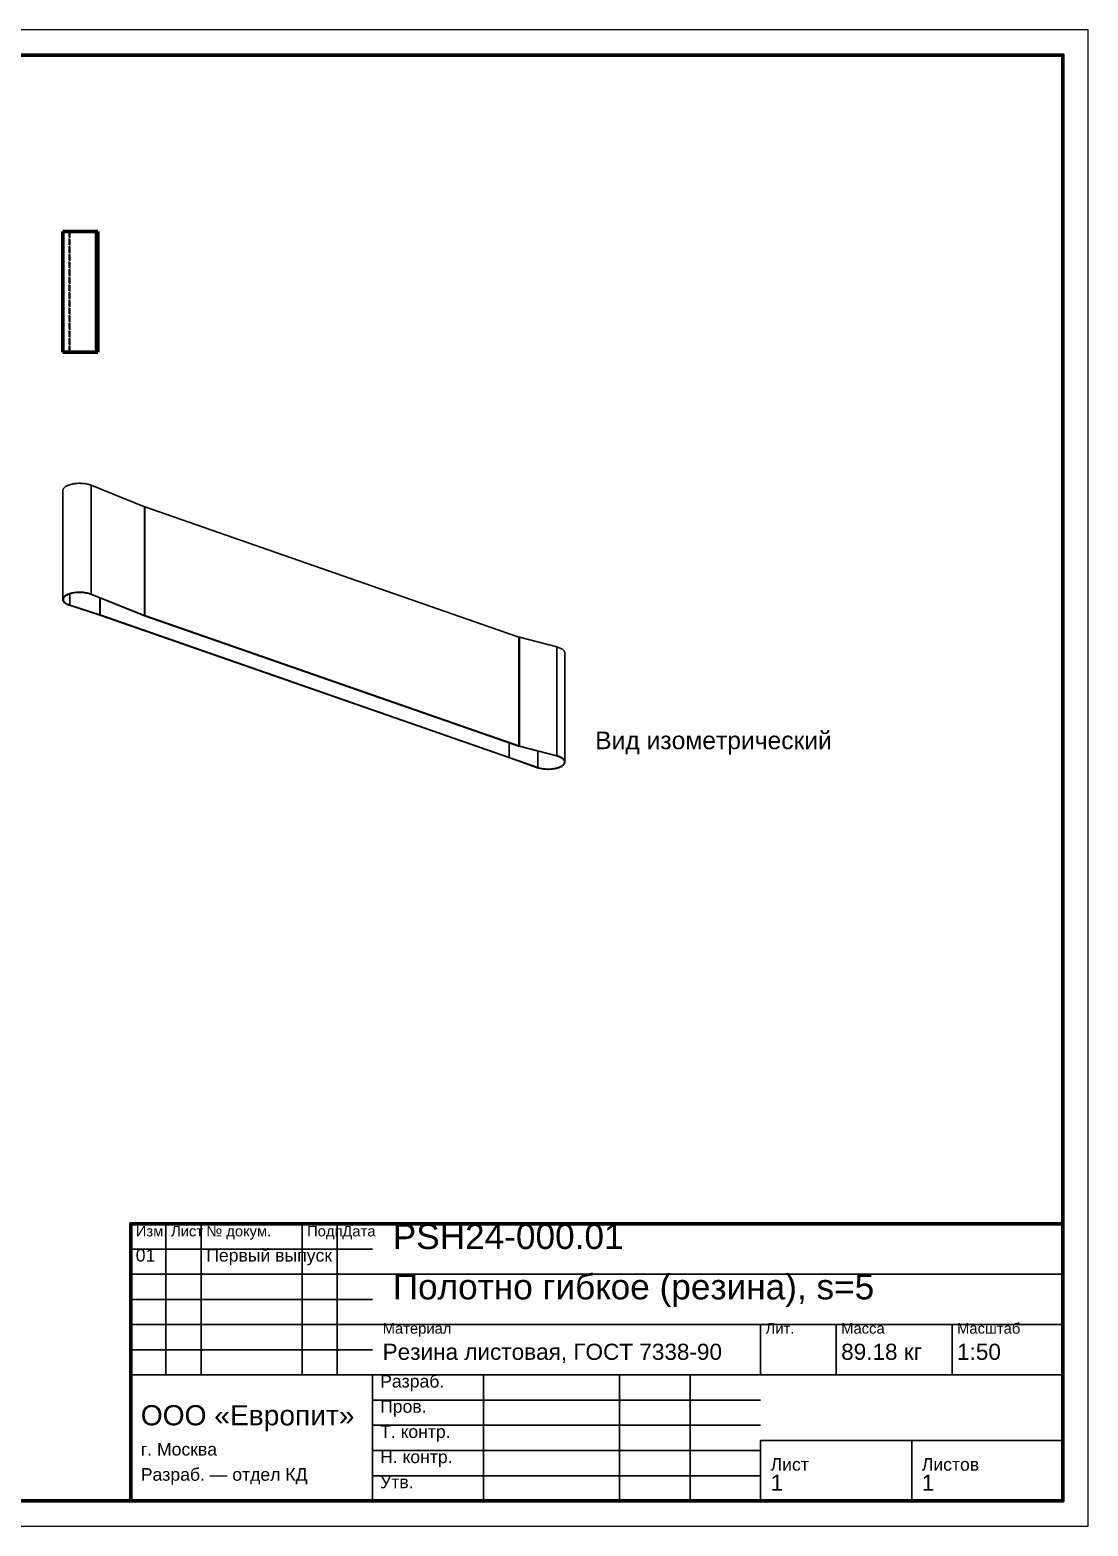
# Model space of a CAD drawing. Header units: millimetres. Extents: x 0 to 420, y 0 to 297.
# Drawn here: x 210 to 420, y 0 to 297 of the extents above; entities that cross this region are included whole.
import ezdxf

# ---------------------------------------------------------------- set-up
doc = ezdxf.new("R2010")
doc.units = ezdxf.units.MM
doc.linetypes.add('DASHED', pattern=[1.524, 1.27, -0.254])
doc.styles.add('GOST', font='Arial')

msp = doc.modelspace()

# ---------------------------------------------------------------- linework, layer by layer
at = {"color": 1, "lineweight": 70}
for p, q in [((216.62, 257), (216.54, 257)), ((216.54, 257), (216.54, 233)), ((216.87, 257), (216.62, 257)), ((217.26, 257), (216.87, 257)), ((217.79, 257), (217.26, 257)), ((218.43, 257), (217.79, 257)), ((219.13, 257), (218.43, 257)), ((219.88, 257), (219.13, 257)), ((220.62, 257), (219.88, 257)), ((221.32, 257), (220.62, 257)), ((221.96, 257), (221.32, 257)), ((222.49, 257), (221.96, 257)), ((222.88, 257), (222.49, 257)), ((223.13, 257), (222.88, 257)), ((223.21, 257), (223.13, 257)), ((223.21, 233), (223.21, 257)), ((223.46, 257), (223.21, 257)), ((223.46, 257), (223.46, 257)), ((223.46, 257), (223.46, 257)), ((223.46, 257), (223.46, 257)), ((223.46, 257), (223.46, 257)), ((223.46, 257), (223.46, 257)), ((223.46, 257), (223.46, 257)), ((223.46, 257), (223.46, 257)), ((223.46, 257), (223.46, 257)), ((223.46, 257), (223.46, 257)), ((223.46, 257), (223.46, 257)), ((223.46, 257), (223.46, 257)), ((223.46, 257), (223.46, 257)), ((223.46, 257), (223.46, 257)), ((223.46, 257), (223.46, 257)), ((223.46, 257), (223.46, 257)), ((223.46, 257), (223.46, 257)), ((223.46, 257), (223.46, 257)), ((223.46, 257), (223.46, 257)), ((223.46, 257), (223.46, 257)), ((223.46, 257), (223.46, 257)), ((223.46, 257), (223.46, 257)), ((223.46, 257), (223.46, 257)), ((223.46, 257), (223.46, 257)), ((223.46, 257), (223.46, 257)), ((223.46, 257), (223.46, 257)), ((223.46, 257), (223.46, 257)), ((223.46, 257), (223.46, 257)), ((223.46, 257), (223.46, 257)), ((223.46, 257), (223.46, 233)), ((223.46, 233), (223.46, 257)), ((216.54, 233), (216.62, 233)), ((216.62, 233), (216.87, 233)), ((216.87, 233), (217.26, 233)), ((217.26, 233), (217.79, 233)), ((217.79, 233), (218.43, 233)), ((218.43, 233), (219.13, 233)), ((219.13, 233), (219.88, 233)), ((219.88, 233), (220.62, 233)), ((220.62, 233), (221.32, 233)), ((221.32, 233), (221.96, 233)), ((221.96, 233), (222.49, 233)), ((222.49, 233), (222.88, 233)), ((222.88, 233), (223.13, 233)), ((223.13, 233), (223.21, 233)), ((223.21, 233), (223.46, 233)), ((223.46, 233), (223.46, 233)), ((223.46, 233), (223.46, 233)), ((223.46, 233), (223.46, 233)), ((223.46, 233), (223.46, 233)), ((223.46, 233), (223.46, 233)), ((223.46, 233), (223.46, 233)), ((223.46, 233), (223.46, 233)), ((223.46, 233), (223.46, 233)), ((223.46, 233), (223.46, 233)), ((223.46, 233), (223.46, 233)), ((223.46, 233), (223.46, 233)), ((223.46, 233), (223.46, 233)), ((223.46, 233), (223.46, 233)), ((223.46, 233), (223.46, 233)), ((223.46, 233), (223.46, 233)), ((223.46, 233), (223.46, 233)), ((223.46, 233), (223.46, 233)), ((223.46, 233), (223.46, 233)), ((223.46, 233), (223.46, 233)), ((223.46, 233), (223.46, 233)), ((223.46, 233), (223.46, 233)), ((223.46, 233), (223.46, 233)), ((223.46, 233), (223.46, 233)), ((223.46, 233), (223.46, 233)), ((223.46, 233), (223.46, 233)), ((223.46, 233), (223.46, 233)), ((223.46, 233), (223.46, 233)), ((223.46, 233), (223.46, 233))]:
    msp.add_line(p, q, dxfattribs=at)
at = {"color": 5, "linetype": 'DASHED', "lineweight": 35}
for p, q in [((216.54, 257), (216.54, 257)), ((216.54, 257), (216.54, 257)), ((216.54, 257), (216.54, 257)), ((216.54, 257), (216.54, 257)), ((216.54, 257), (216.54, 257)), ((216.54, 257), (216.54, 257)), ((216.54, 257), (216.54, 257)), ((216.54, 257), (216.55, 257)), ((216.55, 257), (216.55, 257)), ((216.55, 257), (216.55, 257)), ((216.55, 257), (216.56, 257)), ((216.56, 257), (216.56, 257)), ((216.56, 257), (216.56, 257)), ((216.56, 257), (216.57, 257)), ((216.57, 257), (216.67, 257)), ((216.57, 257), (217.78, 257)), ((216.65, 257), (216.64, 257)), ((216.64, 257), (216.64, 257)), ((216.64, 257), (216.64, 257)), ((216.64, 257), (216.64, 257)), ((216.64, 257), (216.64, 257)), ((216.64, 257), (216.64, 257)), ((216.64, 257), (216.64, 257)), ((216.64, 257), (216.64, 257)), ((216.64, 257), (216.72, 257)), ((216.66, 257), (216.65, 257)), ((216.65, 257), (216.65, 257)), ((216.65, 257), (216.65, 257)), ((216.67, 257), (216.66, 257)), ((216.66, 257), (216.66, 257)), ((216.66, 257), (216.66, 257)), ((217.88, 257), (216.67, 257)), ((216.72, 257), (216.96, 257)), ((217.79, 257), (216.79, 257)), ((216.79, 257), (216.89, 257)), ((216.79, 257), (216.79, 257)), ((216.79, 257), (216.79, 257)), ((216.79, 257), (216.79, 257)), ((216.79, 257), (216.79, 257)), ((216.79, 257), (216.79, 257)), ((216.79, 257), (216.79, 257)), ((216.79, 257), (216.79, 257)), ((216.79, 257), (216.79, 257)), ((216.79, 257), (216.79, 257)), ((216.79, 257), (216.79, 257)), ((216.79, 257), (216.79, 257)), ((216.79, 257), (216.79, 257)), ((216.79, 257), (216.79, 257)), ((216.79, 257), (216.79, 257)), ((216.79, 257), (216.87, 257)), ((216.87, 257), (217.11, 257)), ((216.97, 257), (216.89, 257)), ((216.89, 257), (216.89, 257)), ((216.89, 257), (216.89, 257)), ((216.89, 257), (216.89, 257)), ((216.89, 257), (216.89, 257)), ((216.89, 257), (216.89, 257)), ((216.89, 257), (216.89, 257)), ((216.89, 257), (216.89, 257)), ((216.89, 257), (216.89, 257)), ((216.89, 257), (216.89, 257)), ((216.89, 257), (216.89, 257)), ((216.89, 257), (216.89, 257)), ((216.89, 257), (216.89, 257)), ((216.89, 257), (216.89, 257)), ((216.89, 257), (216.89, 257)), ((216.89, 257), (217.89, 257)), ((216.96, 257), (217.34, 257)), ((217.21, 257), (216.97, 257)), ((217.11, 257), (217.5, 257)), ((217.59, 257), (217.21, 257)), ((217.34, 257), (217.86, 257)), ((217.5, 257), (218.02, 257)), ((218.11, 257), (217.59, 257)), ((217.78, 257), (217.88, 257)), ((217.78, 257), (217.79, 257)), ((217.79, 257), (217.79, 257)), ((217.79, 257), (217.79, 257)), ((217.79, 257), (217.79, 257)), ((217.79, 257), (217.79, 257)), ((217.79, 257), (217.79, 257)), ((217.79, 257), (217.79, 257)), ((217.79, 257), (217.79, 257)), ((217.79, 257), (217.79, 257)), ((217.79, 257), (217.79, 257)), ((217.79, 257), (217.79, 257)), ((217.79, 257), (217.79, 257)), ((217.79, 257), (217.79, 257)), ((217.79, 257), (217.79, 257)), ((217.79, 257), (217.89, 257)), ((217.79, 233), (217.79, 257)), ((217.79, 257), (217.89, 257)), ((217.79, 257), (217.79, 257)), ((217.79, 257), (217.79, 257)), ((217.79, 257), (217.79, 257)), ((217.79, 257), (217.79, 257)), ((217.79, 257), (217.79, 257)), ((217.79, 257), (217.79, 257)), ((217.79, 257), (217.79, 257)), ((217.79, 257), (217.79, 257)), ((217.79, 257), (217.79, 257)), ((217.79, 257), (217.79, 257)), ((217.79, 257), (217.79, 257)), ((217.79, 257), (217.79, 257)), ((217.79, 257), (217.79, 257)), ((217.79, 257), (217.79, 257)), ((217.79, 257), (217.89, 257)), ((217.79, 233), (217.79, 257)), ((217.86, 257), (218.47, 257)), ((217.89, 257), (217.88, 257)), ((217.88, 257), (217.88, 257)), ((217.89, 257), (217.89, 257)), ((217.89, 257), (217.89, 257)), ((217.89, 257), (217.89, 257)), ((217.89, 257), (217.89, 257)), ((217.89, 257), (217.89, 257)), ((217.89, 257), (217.89, 257)), ((217.89, 257), (217.89, 257)), ((217.89, 257), (217.89, 257)), ((217.89, 257), (217.89, 257)), ((217.89, 257), (217.89, 257)), ((217.89, 257), (217.89, 257)), ((217.89, 257), (217.89, 257)), ((217.89, 257), (217.89, 233)), ((217.89, 257), (217.89, 233)), ((217.89, 257), (217.89, 257)), ((217.89, 257), (217.89, 257)), ((217.89, 257), (217.89, 257)), ((217.89, 257), (217.89, 257)), ((217.89, 257), (217.89, 257)), ((217.89, 257), (217.89, 257)), ((217.89, 257), (217.89, 257)), ((217.89, 257), (217.89, 257)), ((217.89, 257), (217.89, 257)), ((217.89, 257), (217.89, 257)), ((217.89, 257), (217.89, 257)), ((217.89, 257), (217.89, 257)), ((217.89, 257), (217.89, 257)), ((217.89, 257), (217.89, 257)), ((218.02, 257), (218.64, 257)), ((218.72, 257), (218.11, 257)), ((218.47, 257), (219.15, 257)), ((218.64, 257), (219.33, 257)), ((219.4, 257), (218.72, 257)), ((219.15, 257), (219.88, 257)), ((219.33, 257), (220.06, 257)), ((220.12, 257), (219.4, 257)), ((219.88, 257), (220.6, 257)), ((220.06, 257), (220.8, 257)), ((220.85, 257), (220.12, 257)), ((220.6, 257), (221.28, 257)), ((220.8, 257), (221.5, 257)), ((221.53, 257), (220.85, 257)), ((221.28, 257), (221.89, 257)), ((221.5, 257), (222.14, 257)), ((222.14, 257), (221.53, 257)), ((221.89, 257), (222.41, 257)), ((222.66, 257), (222.14, 257)), ((222.14, 257), (222.68, 257)), ((222.41, 257), (222.79, 257)), ((223.04, 257), (222.66, 257)), ((222.68, 257), (223.09, 257)), ((222.79, 257), (223.03, 257)), ((223.03, 257), (223.11, 257)), ((223.28, 257), (223.04, 257)), ((223.09, 257), (223.35, 257)), ((223.09, 257), (223.09, 257)), ((223.09, 257), (223.09, 257)), ((223.09, 257), (223.09, 257)), ((223.09, 257), (223.09, 257)), ((223.09, 257), (223.09, 257)), ((223.09, 257), (223.09, 257)), ((223.09, 257), (223.09, 257)), ((223.09, 257), (223.09, 257)), ((223.09, 257), (223.09, 257)), ((223.09, 257), (223.09, 257)), ((223.09, 257), (223.09, 257)), ((223.09, 257), (223.09, 257)), ((223.09, 257), (223.09, 257)), ((223.09, 257), (223.09, 257)), ((223.09, 257), (223.09, 233)), ((223.19, 257), (223.09, 257)), ((223.19, 257), (223.09, 257)), ((223.09, 257), (223.36, 257)), ((223.09, 257), (223.09, 233)), ((223.09, 257), (223.09, 257)), ((223.09, 257), (223.09, 257)), ((223.09, 257), (223.09, 257)), ((223.09, 257), (223.09, 257)), ((223.09, 257), (223.09, 257)), ((223.09, 257), (223.09, 257)), ((223.09, 257), (223.09, 257)), ((223.09, 257), (223.09, 257)), ((223.09, 257), (223.09, 257)), ((223.09, 257), (223.09, 257)), ((223.09, 257), (223.09, 257)), ((223.09, 257), (223.09, 257)), ((223.09, 257), (223.09, 257)), ((223.09, 257), (223.09, 257)), ((223.19, 257), (223.09, 257)), ((223.19, 257), (223.09, 257)), ((223.11, 257), (223.09, 257)), ((223.11, 257), (223.21, 257)), ((223.11, 233), (223.11, 257)), ((223.11, 257), (223.21, 257)), ((223.11, 233), (223.11, 257)), ((223.21, 257), (223.19, 257)), ((223.19, 257), (223.19, 257)), ((223.19, 257), (223.19, 257)), ((223.19, 257), (223.19, 257)), ((223.19, 257), (223.19, 257)), ((223.19, 257), (223.19, 257)), ((223.19, 257), (223.19, 257)), ((223.19, 257), (223.19, 257)), ((223.19, 257), (223.19, 257)), ((223.19, 257), (223.19, 257)), ((223.19, 257), (223.19, 257)), ((223.19, 257), (223.19, 257)), ((223.19, 257), (223.19, 257)), ((223.19, 257), (223.19, 257)), ((223.19, 257), (223.19, 257)), ((223.19, 233), (223.19, 257)), ((223.19, 257), (223.19, 257)), ((223.19, 257), (223.19, 257)), ((223.19, 257), (223.19, 257)), ((223.19, 257), (223.19, 257)), ((223.19, 257), (223.19, 257)), ((223.19, 257), (223.19, 257)), ((223.19, 257), (223.19, 257)), ((223.19, 257), (223.19, 257)), ((223.19, 257), (223.19, 257)), ((223.19, 257), (223.19, 257)), ((223.19, 257), (223.19, 257)), ((223.19, 257), (223.19, 257)), ((223.19, 257), (223.19, 257)), ((223.19, 257), (223.19, 257)), ((223.19, 257), (223.21, 257)), ((223.19, 233), (223.19, 257)), ((223.21, 257), (223.21, 233)), ((223.36, 257), (223.28, 257)), ((223.35, 257), (223.46, 257)), ((223.36, 257), (223.36, 257)), ((223.36, 257), (223.36, 257)), ((223.36, 257), (223.36, 257)), ((223.36, 257), (223.36, 257)), ((223.36, 257), (223.36, 257)), ((223.36, 257), (223.36, 257)), ((223.36, 257), (223.36, 257)), ((223.36, 257), (223.36, 257)), ((223.36, 257), (223.36, 257)), ((223.36, 257), (223.36, 257)), ((223.36, 257), (223.36, 257)), ((223.36, 257), (223.36, 257)), ((223.36, 257), (223.36, 257)), ((223.36, 257), (223.36, 257)), ((223.46, 257), (223.36, 257)), ((216.55, 233), (216.54, 233)), ((216.54, 233), (216.54, 233)), ((216.54, 233), (216.54, 233)), ((216.54, 233), (216.54, 233)), ((216.54, 233), (216.54, 233)), ((216.54, 233), (216.54, 233)), ((216.54, 233), (216.54, 233)), ((216.54, 233), (216.54, 233)), ((216.56, 233), (216.55, 233)), ((216.55, 233), (216.55, 233)), ((216.55, 233), (216.55, 233)), ((216.57, 233), (216.56, 233)), ((216.56, 233), (216.56, 233)), ((216.56, 233), (216.56, 233)), ((217.78, 233), (216.57, 233)), ((216.67, 233), (216.57, 233)), ((216.65, 233), (216.64, 233)), ((216.64, 233), (216.64, 233)), ((216.64, 233), (216.64, 233)), ((216.64, 233), (216.64, 233)), ((216.64, 233), (216.64, 233)), ((216.64, 233), (216.64, 233)), ((216.64, 233), (216.64, 233)), ((216.64, 233), (216.64, 233)), ((216.64, 233), (216.72, 233)), ((216.66, 233), (216.65, 233)), ((216.65, 233), (216.65, 233)), ((216.65, 233), (216.65, 233)), ((216.67, 233), (216.66, 233)), ((216.66, 233), (216.66, 233)), ((216.66, 233), (216.66, 233)), ((217.88, 233), (216.67, 233)), ((216.72, 233), (216.96, 233)), ((216.79, 233), (217.79, 233)), ((216.89, 233), (216.79, 233)), ((216.87, 233), (216.79, 233)), ((216.79, 233), (216.79, 233)), ((216.79, 233), (216.79, 233)), ((216.79, 233), (216.79, 233)), ((216.79, 233), (216.79, 233)), ((216.79, 233), (216.79, 233)), ((216.79, 233), (216.79, 233)), ((216.79, 233), (216.79, 233)), ((216.79, 233), (216.79, 233)), ((216.79, 233), (216.79, 233)), ((216.79, 233), (216.79, 233)), ((216.79, 233), (216.79, 233)), ((216.79, 233), (216.79, 233)), ((216.79, 233), (216.79, 233)), ((216.79, 233), (216.79, 233)), ((217.11, 233), (216.87, 233)), ((216.89, 233), (217.89, 233)), ((216.97, 233), (216.89, 233)), ((216.89, 233), (216.89, 233)), ((216.89, 233), (216.89, 233)), ((216.89, 233), (216.89, 233)), ((216.89, 233), (216.89, 233)), ((216.89, 233), (216.89, 233)), ((216.89, 233), (216.89, 233)), ((216.89, 233), (216.89, 233)), ((216.89, 233), (216.89, 233)), ((216.89, 233), (216.89, 233)), ((216.89, 233), (216.89, 233)), ((216.89, 233), (216.89, 233)), ((216.89, 233), (216.89, 233)), ((216.89, 233), (216.89, 233)), ((216.89, 233), (216.89, 233)), ((216.96, 233), (217.34, 233)), ((217.21, 233), (216.97, 233)), ((217.5, 233), (217.11, 233)), ((217.59, 233), (217.21, 233)), ((217.34, 233), (217.86, 233)), ((218.02, 233), (217.5, 233)), ((218.11, 233), (217.59, 233)), ((217.88, 233), (217.78, 233)), ((217.79, 233), (217.78, 233)), ((217.89, 233), (217.79, 233)), ((217.89, 233), (217.79, 233)), ((217.79, 233), (217.79, 233)), ((217.79, 233), (217.79, 233)), ((217.79, 233), (217.79, 233)), ((217.79, 233), (217.79, 233)), ((217.79, 233), (217.79, 233)), ((217.79, 233), (217.79, 233)), ((217.79, 233), (217.79, 233)), ((217.79, 233), (217.79, 233)), ((217.79, 233), (217.79, 233)), ((217.79, 233), (217.79, 233)), ((217.79, 233), (217.79, 233)), ((217.79, 233), (217.79, 233)), ((217.79, 233), (217.79, 233)), ((217.89, 233), (217.79, 233)), ((217.79, 233), (217.79, 233)), ((217.79, 233), (217.79, 233)), ((217.79, 233), (217.79, 233)), ((217.79, 233), (217.79, 233)), ((217.79, 233), (217.79, 233)), ((217.79, 233), (217.79, 233)), ((217.79, 233), (217.79, 233)), ((217.79, 233), (217.79, 233)), ((217.79, 233), (217.79, 233)), ((217.79, 233), (217.79, 233)), ((217.79, 233), (217.79, 233)), ((217.79, 233), (217.79, 233)), ((217.79, 233), (217.79, 233)), ((217.79, 233), (217.79, 233)), ((217.86, 233), (218.47, 233)), ((217.89, 233), (217.88, 233)), ((217.88, 233), (217.88, 233)), ((217.89, 233), (217.89, 233)), ((217.89, 233), (217.89, 233)), ((217.89, 233), (217.89, 233)), ((217.89, 233), (217.89, 233)), ((217.89, 233), (217.89, 233)), ((217.89, 233), (217.89, 233)), ((217.89, 233), (217.89, 233)), ((217.89, 233), (217.89, 233)), ((217.89, 233), (217.89, 233)), ((217.89, 233), (217.89, 233)), ((217.89, 233), (217.89, 233)), ((217.89, 233), (217.89, 233)), ((217.89, 233), (217.89, 233)), ((217.89, 233), (217.89, 233)), ((217.89, 233), (217.89, 233)), ((217.89, 233), (217.89, 233)), ((217.89, 233), (217.89, 233)), ((217.89, 233), (217.89, 233)), ((217.89, 233), (217.89, 233)), ((217.89, 233), (217.89, 233)), ((217.89, 233), (217.89, 233)), ((217.89, 233), (217.89, 233)), ((217.89, 233), (217.89, 233)), ((217.89, 233), (217.89, 233)), ((217.89, 233), (217.89, 233)), ((217.89, 233), (217.89, 233)), ((218.64, 233), (218.02, 233)), ((218.72, 233), (218.11, 233)), ((218.47, 233), (219.15, 233)), ((219.33, 233), (218.64, 233)), ((219.4, 233), (218.72, 233)), ((219.15, 233), (219.88, 233)), ((220.06, 233), (219.33, 233)), ((220.12, 233), (219.4, 233)), ((219.88, 233), (220.6, 233)), ((220.8, 233), (220.06, 233)), ((220.85, 233), (220.12, 233)), ((220.6, 233), (221.28, 233)), ((221.5, 233), (220.8, 233)), ((221.53, 233), (220.85, 233)), ((221.28, 233), (221.89, 233)), ((222.14, 233), (221.5, 233)), ((222.14, 233), (221.53, 233)), ((221.89, 233), (222.41, 233)), ((222.66, 233), (222.14, 233)), ((222.68, 233), (222.14, 233)), ((222.41, 233), (222.79, 233)), ((223.04, 233), (222.66, 233)), ((223.09, 233), (222.68, 233)), ((222.79, 233), (223.03, 233)), ((223.03, 233), (223.11, 233)), ((223.28, 233), (223.04, 233)), ((223.09, 233), (223.36, 233)), ((223.09, 233), (223.19, 233)), ((223.35, 233), (223.09, 233)), ((223.09, 233), (223.09, 233)), ((223.09, 233), (223.09, 233)), ((223.09, 233), (223.09, 233)), ((223.09, 233), (223.09, 233)), ((223.09, 233), (223.09, 233)), ((223.09, 233), (223.09, 233)), ((223.09, 233), (223.09, 233)), ((223.09, 233), (223.09, 233)), ((223.09, 233), (223.09, 233)), ((223.09, 233), (223.09, 233)), ((223.09, 233), (223.09, 233)), ((223.09, 233), (223.09, 233)), ((223.09, 233), (223.09, 233)), ((223.09, 233), (223.09, 233)), ((223.09, 233), (223.19, 233)), ((223.09, 233), (223.19, 233)), ((223.09, 233), (223.09, 233)), ((223.09, 233), (223.09, 233)), ((223.09, 233), (223.09, 233)), ((223.09, 233), (223.09, 233)), ((223.09, 233), (223.09, 233)), ((223.09, 233), (223.09, 233)), ((223.09, 233), (223.09, 233)), ((223.09, 233), (223.09, 233)), ((223.09, 233), (223.09, 233)), ((223.09, 233), (223.09, 233)), ((223.09, 233), (223.09, 233)), ((223.09, 233), (223.09, 233)), ((223.09, 233), (223.09, 233)), ((223.09, 233), (223.09, 233)), ((223.09, 233), (223.19, 233)), ((223.11, 233), (223.09, 233)), ((223.11, 233), (223.21, 233)), ((223.11, 233), (223.21, 233)), ((223.19, 233), (223.21, 233)), ((223.19, 233), (223.19, 233)), ((223.19, 233), (223.19, 233)), ((223.19, 233), (223.19, 233)), ((223.19, 233), (223.19, 233)), ((223.19, 233), (223.19, 233)), ((223.19, 233), (223.19, 233)), ((223.19, 233), (223.19, 233)), ((223.19, 233), (223.19, 233)), ((223.19, 233), (223.19, 233)), ((223.19, 233), (223.19, 233)), ((223.19, 233), (223.19, 233)), ((223.19, 233), (223.19, 233)), ((223.19, 233), (223.19, 233)), ((223.19, 233), (223.19, 233)), ((223.21, 233), (223.19, 233)), ((223.19, 233), (223.19, 233)), ((223.19, 233), (223.19, 233)), ((223.19, 233), (223.19, 233)), ((223.19, 233), (223.19, 233)), ((223.19, 233), (223.19, 233)), ((223.19, 233), (223.19, 233)), ((223.19, 233), (223.19, 233)), ((223.19, 233), (223.19, 233)), ((223.19, 233), (223.19, 233)), ((223.19, 233), (223.19, 233)), ((223.19, 233), (223.19, 233)), ((223.19, 233), (223.19, 233)), ((223.19, 233), (223.19, 233)), ((223.19, 233), (223.19, 233)), ((223.36, 233), (223.28, 233)), ((223.46, 233), (223.35, 233)), ((223.36, 233), (223.36, 233)), ((223.36, 233), (223.36, 233)), ((223.36, 233), (223.36, 233)), ((223.36, 233), (223.36, 233)), ((223.36, 233), (223.36, 233)), ((223.36, 233), (223.36, 233)), ((223.36, 233), (223.36, 233)), ((223.36, 233), (223.36, 233)), ((223.36, 233), (223.36, 233)), ((223.36, 233), (223.36, 233)), ((223.36, 233), (223.36, 233)), ((223.36, 233), (223.36, 233)), ((223.36, 233), (223.36, 233)), ((223.36, 233), (223.36, 233)), ((223.36, 233), (223.46, 233))]:
    msp.add_line(p, q, dxfattribs=at)
at = {"color": 1, "lineweight": 35}
for p, q in [((216.56, 205.7), (216.54, 205.65)), ((216.54, 205.65), (216.54, 205.6)), ((216.54, 205.6), (216.54, 205.55)), ((216.54, 205.55), (216.54, 183.94)), ((216.57, 205.76), (216.56, 205.7)), ((216.59, 205.81), (216.57, 205.76)), ((216.61, 205.86), (216.59, 205.81)), ((216.64, 205.91), (216.61, 205.86)), ((216.67, 205.96), (216.64, 205.91)), ((216.71, 206.01), (216.67, 205.96)), ((216.75, 206.06), (216.71, 206.01)), ((216.8, 206.11), (216.75, 206.06)), ((216.85, 206.16), (216.8, 206.11)), ((216.95, 206.25), (216.85, 206.16)), ((217.08, 206.34), (216.95, 206.25)), ((217.22, 206.43), (217.08, 206.34)), ((217.37, 206.51), (217.22, 206.43)), ((217.54, 206.58), (217.37, 206.51)), ((217.72, 206.66), (217.54, 206.58)), ((217.91, 206.72), (217.72, 206.66)), ((218.11, 206.78), (217.91, 206.72)), ((218.32, 206.83), (218.11, 206.78)), ((218.53, 206.88), (218.32, 206.83)), ((218.76, 206.92), (218.53, 206.88)), ((218.99, 206.95), (218.76, 206.92)), ((219.22, 206.97), (218.99, 206.95)), ((219.46, 206.99), (219.22, 206.97)), ((219.7, 207), (219.46, 206.99)), ((219.94, 207), (219.7, 207)), ((220.18, 206.99), (219.94, 207)), ((220.42, 206.98), (220.18, 206.99)), ((220.66, 206.96), (220.42, 206.98)), ((220.89, 206.93), (220.66, 206.96)), ((221.12, 206.9), (220.89, 206.93)), ((221.34, 206.85), (221.12, 206.9)), ((221.55, 206.8), (221.34, 206.85)), ((221.76, 206.75), (221.55, 206.8)), ((221.95, 206.68), (221.76, 206.75)), ((222.14, 206.62), (221.95, 206.68)), ((232.77, 202.35), (222.14, 206.62)), ((222.14, 185.01), (222.14, 206.62)), ((232.83, 202.33), (232.77, 202.35)), ((232.77, 180.75), (232.77, 202.35)), ((307.01, 176.47), (232.83, 202.33)), ((232.83, 180.73), (232.83, 202.33)), ((216.56, 184.1), (216.57, 184.15)), ((216.57, 184.15), (216.59, 184.21)), ((216.59, 184.21), (216.61, 184.26)), ((216.61, 184.26), (216.64, 184.31)), ((216.64, 184.31), (216.67, 184.36)), ((216.66, 184.1), (216.67, 184.15)), ((216.67, 184.36), (216.71, 184.41)), ((216.67, 184.15), (216.69, 184.2)), ((216.69, 184.2), (216.71, 184.25)), ((216.71, 184.41), (216.75, 184.46)), ((216.71, 184.25), (216.74, 184.3)), ((216.74, 184.3), (216.77, 184.35)), ((216.75, 184.46), (216.8, 184.51)), ((216.77, 184.35), (216.81, 184.4)), ((216.8, 184.51), (216.85, 184.56)), ((216.81, 184.4), (216.85, 184.44)), ((216.85, 184.56), (216.95, 184.65)), ((216.85, 184.44), (216.89, 184.49)), ((216.89, 184.49), (216.94, 184.54)), ((216.94, 184.54), (217.04, 184.63)), ((216.95, 184.65), (217.08, 184.74)), ((217.04, 184.63), (217.16, 184.72)), ((217.08, 184.74), (217.22, 184.83)), ((217.16, 184.72), (217.3, 184.8)), ((217.22, 184.83), (217.37, 184.91)), ((217.3, 184.8), (217.45, 184.88)), ((217.37, 184.91), (217.54, 184.98)), ((217.45, 184.88), (217.61, 184.95)), ((217.54, 184.98), (217.72, 185.05)), ((217.61, 184.95), (217.78, 185.02)), ((217.72, 185.05), (217.91, 185.12)), ((217.78, 185.02), (217.97, 185.08)), ((217.91, 185.12), (218.11, 185.18)), ((217.94, 185.08), (217.94, 182.81)), ((217.97, 185.08), (218.16, 185.14)), ((218.11, 185.18), (218.32, 185.23)), ((218.16, 185.14), (218.36, 185.19)), ((218.32, 185.23), (218.53, 185.28)), ((218.36, 185.19), (218.57, 185.24)), ((218.53, 185.28), (218.76, 185.31)), ((218.57, 185.24), (218.79, 185.27)), ((218.76, 185.31), (218.99, 185.35)), ((218.79, 185.27), (219.01, 185.3)), ((218.99, 185.35), (219.22, 185.37)), ((219.01, 185.3), (219.24, 185.33)), ((219.22, 185.37), (219.46, 185.39)), ((219.24, 185.33), (219.47, 185.34)), ((219.46, 185.39), (219.7, 185.4)), ((219.47, 185.34), (219.71, 185.35)), ((219.7, 185.4), (219.94, 185.4)), ((219.71, 185.35), (219.94, 185.35)), ((219.94, 185.4), (220.18, 185.39)), ((219.94, 185.35), (220.18, 185.35)), ((220.18, 185.39), (220.42, 185.38)), ((220.18, 185.35), (220.41, 185.34)), ((220.41, 185.34), (220.64, 185.32)), ((220.42, 185.38), (220.66, 185.36)), ((220.64, 185.32), (220.86, 185.29)), ((220.66, 185.36), (220.89, 185.33)), ((220.86, 185.29), (221.08, 185.25)), ((220.89, 185.33), (221.12, 185.29)), ((221.08, 185.25), (221.3, 185.21)), ((221.12, 185.29), (221.34, 185.25)), ((221.3, 185.21), (221.5, 185.16)), ((221.34, 185.25), (221.55, 185.2)), ((221.5, 185.16), (221.7, 185.11)), ((221.55, 185.2), (221.76, 185.15)), ((221.7, 185.11), (221.89, 185.05)), ((221.76, 185.15), (221.95, 185.08)), ((221.89, 185.05), (222.07, 184.98)), ((221.95, 185.08), (222.14, 185.01)), ((222.07, 184.98), (222.14, 185.01)), ((222.07, 184.98), (232.71, 180.72)), ((222.14, 185.01), (232.77, 180.75)), ((223.9, 184.25), (223.9, 180.88)), ((223.91, 184.24), (223.91, 180.88)), ((216.54, 184.05), (216.56, 184.1)), ((216.54, 184), (216.54, 184.05)), ((216.54, 183.94), (216.54, 184)), ((216.54, 183.86), (216.54, 183.94)), ((216.56, 183.77), (216.54, 183.86)), ((216.59, 183.69), (216.56, 183.77)), ((216.63, 183.61), (216.59, 183.69)), ((216.68, 183.53), (216.63, 183.61)), ((216.64, 184.05), (216.66, 184.1)), ((216.64, 183.99), (216.64, 184.05)), ((216.64, 183.94), (216.64, 183.99)), ((216.64, 183.86), (216.64, 183.94)), ((216.66, 183.78), (216.64, 183.86)), ((216.69, 183.7), (216.66, 183.78)), ((216.74, 183.45), (216.68, 183.53)), ((216.72, 183.62), (216.69, 183.7)), ((216.77, 183.54), (216.72, 183.62)), ((216.81, 183.37), (216.74, 183.45)), ((216.83, 183.46), (216.77, 183.54)), ((216.89, 183.29), (216.81, 183.37)), ((216.9, 183.38), (216.83, 183.46)), ((216.98, 183.22), (216.89, 183.29)), ((216.98, 183.31), (216.9, 183.38)), ((217.07, 183.24), (216.98, 183.31)), ((217.09, 183.14), (216.98, 183.22)), ((217.17, 183.17), (217.07, 183.24)), ((217.2, 183.07), (217.09, 183.14)), ((217.28, 183.1), (217.17, 183.17)), ((217.32, 183.01), (217.2, 183.07)), ((217.4, 183.04), (217.28, 183.1)), ((217.45, 182.94), (217.32, 183.01)), ((217.52, 182.97), (217.4, 183.04)), ((217.59, 182.88), (217.45, 182.94)), ((217.66, 182.92), (217.52, 182.97)), ((217.73, 182.83), (217.59, 182.88)), ((217.8, 182.86), (217.66, 182.92)), ((217.88, 182.78), (217.73, 182.83)), ((217.94, 182.81), (217.8, 182.86)), ((217.94, 182.81), (217.88, 182.78)), ((223.85, 180.85), (217.88, 182.78)), ((223.9, 180.88), (217.94, 182.81)), ((223.9, 180.88), (223.85, 180.85)), ((223.91, 180.88), (223.85, 180.85)), ((305.05, 152.54), (223.85, 180.85)), ((223.85, 180.85), (223.85, 180.85)), ((223.91, 180.88), (223.9, 180.88)), ((305.11, 152.57), (223.91, 180.88)), ((232.71, 180.72), (232.77, 180.75)), ((232.71, 180.72), (232.77, 180.69)), ((232.77, 180.75), (232.83, 180.73)), ((232.77, 180.69), (232.83, 180.73)), ((232.77, 180.69), (306.95, 154.83)), ((232.83, 180.73), (307.01, 154.87)), ((307.14, 176.43), (307.01, 176.47)), ((307.01, 154.87), (307.01, 176.47)), ((314.54, 174.53), (307.14, 176.43)), ((307.14, 154.83), (307.14, 176.43)), ((314.72, 174.48), (314.54, 174.53)), ((314.54, 152.93), (314.54, 174.53)), ((314.9, 174.42), (314.72, 174.48)), ((315.06, 174.36), (314.9, 174.42)), ((315.22, 174.3), (315.06, 174.36)), ((315.37, 174.23), (315.22, 174.3)), ((315.5, 174.15), (315.37, 174.23)), ((315.63, 174.08), (315.5, 174.15)), ((315.74, 174), (315.63, 174.08)), ((315.84, 173.91), (315.74, 174)), ((315.93, 173.83), (315.84, 173.91)), ((316.01, 173.74), (315.93, 173.83)), ((316.07, 173.65), (316.01, 173.74)), ((316.12, 173.56), (316.07, 173.65)), ((316.14, 173.51), (316.12, 173.56)), ((316.15, 173.46), (316.14, 173.51)), ((316.17, 173.42), (316.15, 173.46)), ((316.18, 173.37), (316.17, 173.42)), ((316.18, 173.32), (316.18, 173.37)), ((316.18, 173.28), (316.18, 173.32)), ((316.18, 173.28), (316.18, 151.67)), ((305.11, 155.48), (305.11, 152.57)), ((305.11, 155.48), (305.11, 152.57)), ((306.95, 154.83), (307.01, 154.87)), ((306.95, 154.83), (307.09, 154.79)), ((307.01, 154.87), (307.14, 154.83)), ((307.09, 154.79), (307.14, 154.83)), ((307.09, 154.79), (314.49, 152.89)), ((307.14, 154.83), (314.54, 152.93)), ((305.11, 152.57), (305.05, 152.54)), ((310.74, 150.54), (305.05, 152.54)), ((305.05, 152.54), (305.05, 152.54)), ((305.11, 152.57), (305.11, 152.57)), ((310.8, 150.58), (305.11, 152.57)), ((310.8, 150.58), (310.8, 153.84)), ((310.82, 150.57), (310.82, 153.83)), ((314.49, 152.89), (314.54, 152.93)), ((314.49, 152.89), (314.67, 152.84)), ((314.54, 152.93), (314.72, 152.88)), ((314.67, 152.84), (314.84, 152.79)), ((314.72, 152.88), (314.9, 152.82)), ((314.84, 152.79), (315, 152.73)), ((314.9, 152.82), (315.06, 152.76)), ((315, 152.73), (315.15, 152.66)), ((315.06, 152.76), (315.22, 152.7)), ((315.15, 152.66), (315.29, 152.6)), ((315.22, 152.7), (315.37, 152.63)), ((315.29, 152.6), (315.42, 152.53)), ((315.37, 152.63), (315.5, 152.55)), ((315.42, 152.53), (315.55, 152.45)), ((315.5, 152.55), (315.63, 152.48)), ((315.55, 152.45), (315.66, 152.37)), ((315.63, 152.48), (315.74, 152.4)), ((315.66, 152.37), (315.75, 152.29)), ((315.74, 152.4), (315.84, 152.31)), ((315.75, 152.29), (315.84, 152.21)), ((315.84, 152.31), (315.93, 152.23)), ((315.84, 152.21), (315.91, 152.12)), ((315.91, 152.12), (315.97, 152.04)), ((315.93, 152.23), (316.01, 152.14)), ((315.97, 152.04), (316.02, 151.95)), ((316.01, 152.14), (316.07, 152.05)), ((316.02, 151.95), (316.04, 151.9)), ((316.05, 151.48), (316.03, 151.43)), ((316.04, 151.9), (316.06, 151.86)), ((316.06, 151.53), (316.05, 151.48)), ((316.06, 151.86), (316.07, 151.81)), ((316.07, 151.57), (316.06, 151.53)), ((316.07, 152.05), (316.12, 151.96)), ((316.07, 151.81), (316.08, 151.77)), ((316.08, 151.62), (316.07, 151.57)), ((316.08, 151.77), (316.08, 151.72)), ((316.08, 151.72), (316.08, 151.67)), ((316.08, 151.67), (316.08, 151.62)), ((316.12, 151.96), (316.14, 151.91)), ((316.15, 151.47), (316.13, 151.42)), ((316.14, 151.91), (316.15, 151.86)), ((316.15, 151.86), (316.17, 151.82)), ((316.16, 151.52), (316.15, 151.47)), ((316.17, 151.57), (316.16, 151.52)), ((316.17, 151.82), (316.18, 151.77)), ((316.18, 151.62), (316.17, 151.57)), ((316.18, 151.77), (316.18, 151.72)), ((316.18, 151.72), (316.18, 151.67)), ((316.18, 151.67), (316.18, 151.62)), ((310.8, 150.58), (310.74, 150.54)), ((310.82, 150.57), (310.76, 150.54)), ((310.76, 150.54), (310.76, 150.55)), ((310.95, 150.48), (310.76, 150.54)), ((311, 150.51), (310.82, 150.57)), ((311.14, 150.42), (310.95, 150.48)), ((311.19, 150.46), (311, 150.51)), ((311.35, 150.37), (311.14, 150.42)), ((311.39, 150.41), (311.19, 150.46)), ((311.56, 150.33), (311.35, 150.37)), ((311.6, 150.37), (311.39, 150.41)), ((311.78, 150.29), (311.56, 150.33)), ((311.81, 150.34), (311.6, 150.37)), ((312.01, 150.27), (311.78, 150.29)), ((312.03, 150.31), (311.81, 150.34)), ((312.23, 150.24), (312.01, 150.27)), ((312.25, 150.29), (312.03, 150.31)), ((312.47, 150.23), (312.23, 150.24)), ((312.48, 150.27), (312.25, 150.29)), ((312.7, 150.22), (312.47, 150.23)), ((312.7, 150.26), (312.48, 150.27)), ((312.93, 150.26), (312.7, 150.26)), ((312.93, 150.22), (312.7, 150.22)), ((313.16, 150.27), (312.93, 150.26)), ((313.17, 150.23), (312.93, 150.22)), ((313.38, 150.28), (313.16, 150.27)), ((313.4, 150.24), (313.17, 150.23)), ((313.61, 150.3), (313.38, 150.28)), ((313.63, 150.26), (313.4, 150.24)), ((313.82, 150.33), (313.61, 150.3)), ((313.85, 150.29), (313.63, 150.26)), ((314.04, 150.36), (313.82, 150.33)), ((314.08, 150.32), (313.85, 150.29)), ((314.25, 150.4), (314.04, 150.36)), ((314.29, 150.36), (314.08, 150.32)), ((314.45, 150.45), (314.25, 150.4)), ((314.5, 150.41), (314.29, 150.36)), ((314.64, 150.5), (314.45, 150.45)), ((314.7, 150.46), (314.5, 150.41)), ((314.83, 150.56), (314.64, 150.5)), ((314.89, 150.52), (314.7, 150.46)), ((315, 150.62), (314.83, 150.56)), ((315.07, 150.59), (314.89, 150.52)), ((315.16, 150.69), (315, 150.62)), ((315.24, 150.66), (315.07, 150.59)), ((315.32, 150.76), (315.16, 150.69)), ((315.39, 150.73), (315.24, 150.66)), ((315.46, 150.84), (315.32, 150.76)), ((315.54, 150.81), (315.39, 150.73)), ((315.59, 150.92), (315.46, 150.84)), ((315.67, 150.9), (315.54, 150.81)), ((315.7, 151.01), (315.59, 150.92)), ((315.79, 150.99), (315.67, 150.9)), ((315.8, 151.1), (315.7, 151.01)), ((315.89, 151.08), (315.79, 150.99)), ((315.89, 151.19), (315.8, 151.1)), ((315.92, 151.24), (315.89, 151.19)), ((315.94, 151.13), (315.89, 151.08)), ((315.96, 151.28), (315.92, 151.24)), ((315.98, 151.17), (315.94, 151.13)), ((315.99, 151.33), (315.96, 151.28)), ((316.02, 151.22), (315.98, 151.17)), ((316.01, 151.38), (315.99, 151.33)), ((316.03, 151.43), (316.01, 151.38)), ((316.05, 151.27), (316.02, 151.22)), ((316.08, 151.32), (316.05, 151.27)), ((316.11, 151.37), (316.08, 151.32)), ((316.13, 151.42), (316.11, 151.37))]:
    msp.add_line(p, q, dxfattribs=at)
at = {"color": 7, "lineweight": 35}
for p, q in [((237, 30), (237, 60)), ((244, 30), (244, 60)), ((264, 30), (264, 60)), ((271, 30), (271, 60)), ((230, 55), (278, 55)), ((230, 50), (278, 50)), ((278, 50), (415, 50)), ((230, 45), (278, 45)), ((230, 40), (278, 40)), ((278, 40), (415, 40)), ((355, 30), (355, 40)), ((370, 30), (370, 40)), ((393, 30), (393, 40)), ((230, 35), (278, 35)), ((230, 30), (278, 30)), ((278, 30), (415, 30)), ((300, 5), (300, 30)), ((327, 5), (327, 30)), ((341, 5), (341, 30)), ((278, 25), (355, 25)), ((278, 20), (355, 20)), ((278, 15), (355, 15)), ((355, 17), (415, 17)), ((278, 10), (355, 10))]:
    msp.add_line(p, q, dxfattribs=at)
at = {"color": 7, "lineweight": 25}
msp.add_lwpolyline([(0, 0), (420, 0), (420, 297), (0, 297)], close=True, dxfattribs=at)
at = {"color": 7, "lineweight": 70}
for points in [[(20, 5), (415, 5), (415, 292), (20, 292)], [(230, 5), (415, 5), (415, 60), (230, 60)]]:
    msp.add_lwpolyline(points, close=True, dxfattribs=at)
at = {"color": 7, "lineweight": 35}
for points in [[(230, 5), (278, 5), (278, 30), (230, 30)], [(355, 5), (385, 5), (385, 17), (355, 17)], [(385, 5), (415, 5), (415, 17), (385, 17)]]:
    msp.add_lwpolyline(points, close=True, dxfattribs=at)

# ---------------------------------------------------------------- texts
at = {"color": 3, "style": 'GOST'}
for s, height, p in [('Вид изометрический', 3.5, (322.18, 154.22)), ('Изм.', 2.1, (231, 57.5)), ('Лист', 2.1, (238, 57.5)), ('№ докум.', 2.1, (245, 57.5)), ('Подп.', 2.1, (265, 57.5)), ('Дата', 2.1, (272, 57.5)), ('PSH24-000.01', 5, (282, 55)), ('01', 2.5, (231, 52.5)), ('Первый выпуск', 2.5, (245, 52.5)), ('Полотно гибкое (резина), s=5', 5, (282, 45)), ('Материал', 2.1, (280, 38.2)), ('Лит.', 2.1, (356, 38.2)), ('Масса', 2.1, (371, 38.2)), ('Масштаб', 2.1, (394, 38.2)), ('Резина листовая, ГОСТ 7338-90', 3.2, (280, 33)), ('89.18 кг', 3.2, (371, 33)), ('1:50', 3.2, (394, 33)), ('Разраб.', 2.5, (279.5, 27.5)), ('ООО «Европит»', 4, (232, 20)), ('Пров.', 2.5, (279.5, 22.5)), ('Т. контр.', 2.5, (279.5, 17.5)), ('г. Москва', 2.5, (232, 14)), ('Н. контр.', 2.5, (279.5, 12.5)), ('Лист', 2.5, (357, 11)), ('Листов', 2.5, (387, 11)), ('Разраб. — отдел КД', 2.5, (232, 9)), ('Утв.', 2.5, (279.5, 7.5)), ('1', 3.2, (357, 7)), ('1', 3.2, (387, 7))]:
    msp.add_text(s, height=height, dxfattribs=at).set_placement(p)

doc.saveas('drawing.dxf')
